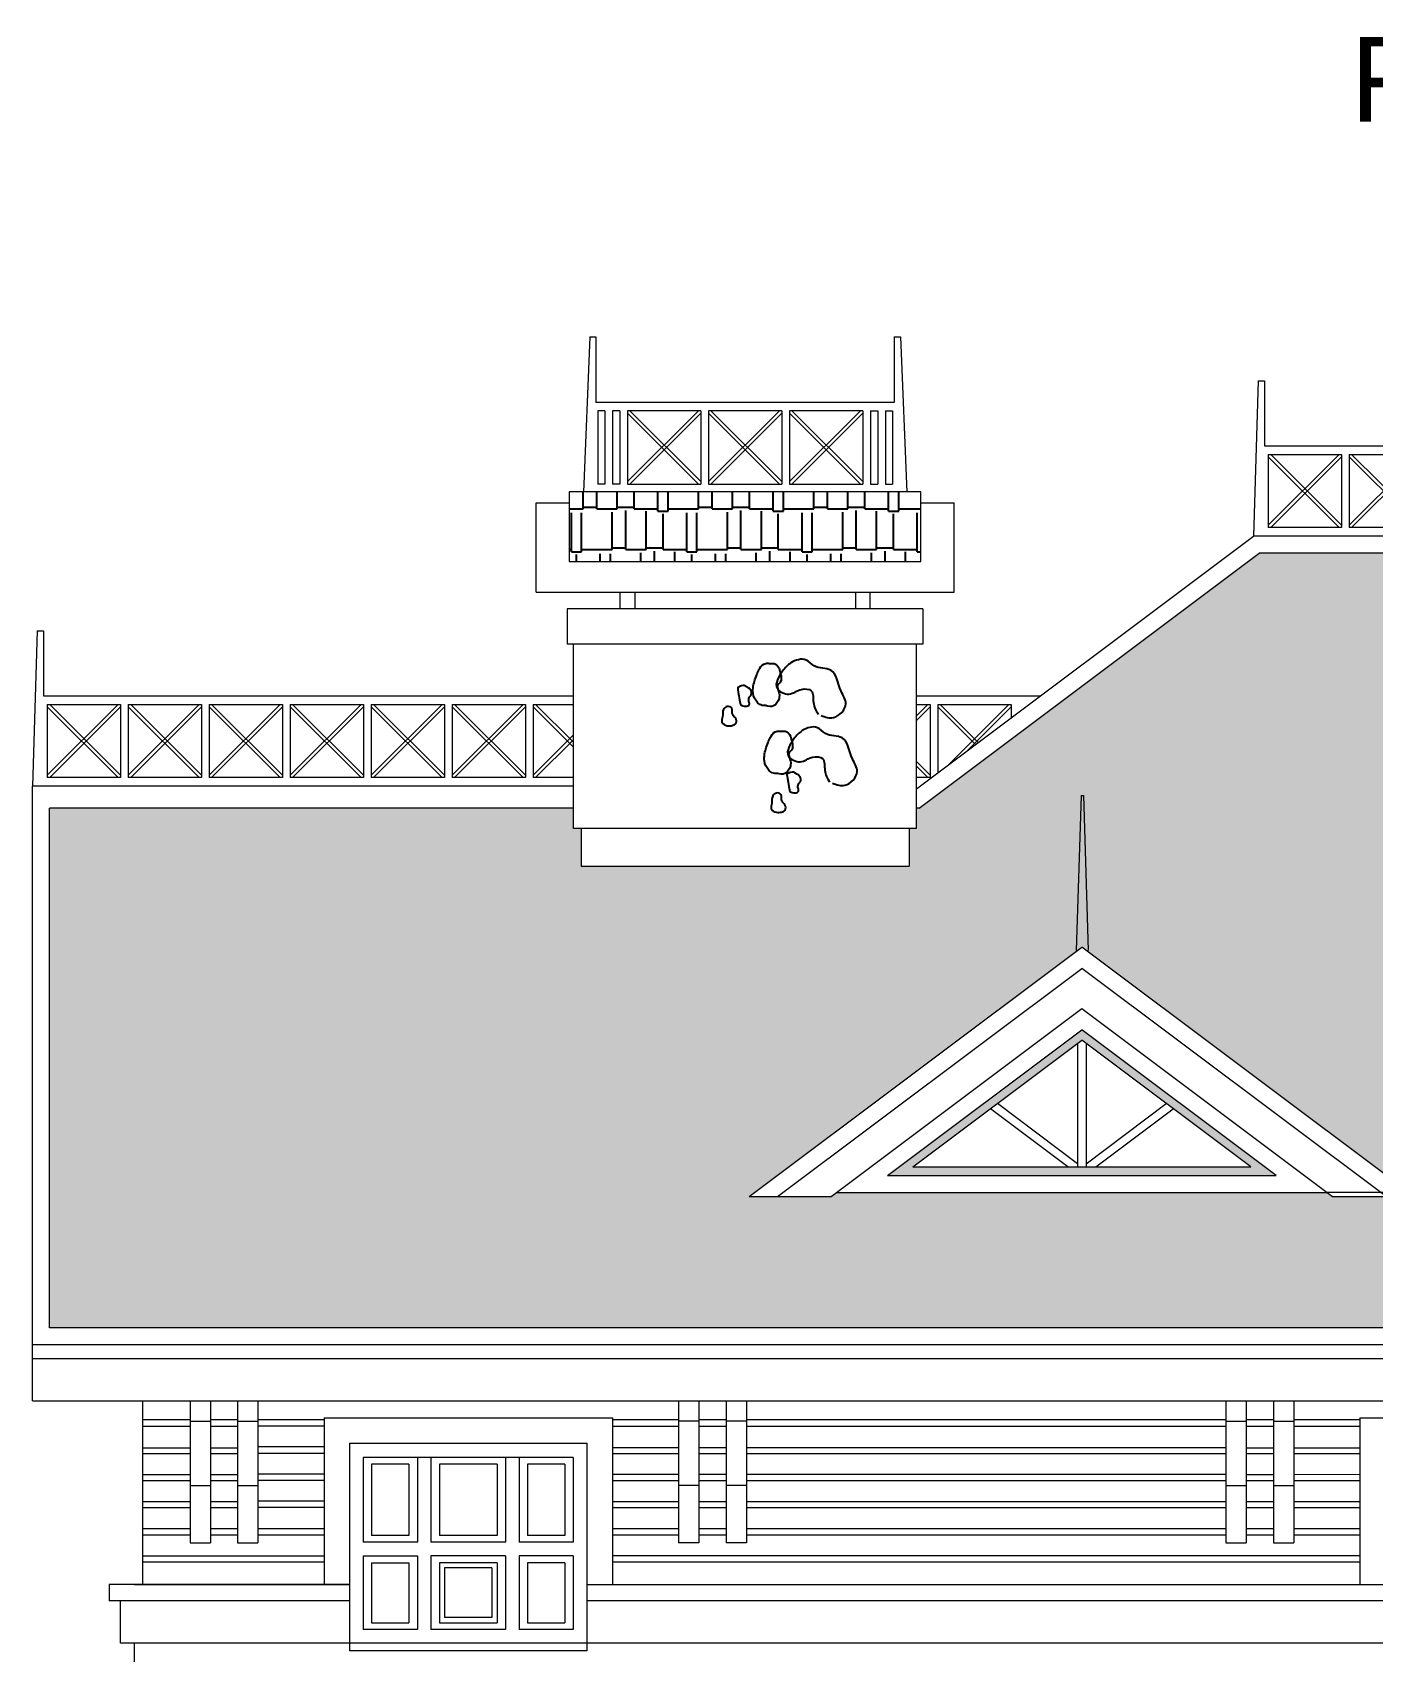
# Model space of a CAD drawing. Header units: millimetres. Extents: x 85048 to 158814, y 1395 to 38919.
# Drawn here: x 113046 to 120951, y 29365 to 38918 of the extents above; entities that cross this region are included whole.
import ezdxf

# ---------------------------------------------------------------- set-up
doc = ezdxf.new("R2010")
doc.units = ezdxf.units.MM
doc.layers.add('hatches', color=8, linetype='Continuous')
doc.layers.add('wall', color=5, linetype='Continuous')
doc.layers.add('txt', color=7, linetype='Continuous', lineweight=13)
doc.styles.get("Standard").update_dxf_attribs({"font": 'arial.ttf'})

msp = doc.modelspace()

# ---------------------------------------------------------------- hatches: boundary and pattern name
at = {"layer": 'hatches', "ltscale": 50, "true_color": 0x8f9991}
h = msp.add_hatch(dxfattribs=at)
h.set_pattern_fill('AR-RSHKE', color=252, scale=20, style=0)
h.set_pattern_definition([(0, (-4142124.62, 913066.94), (510, 240), [120, -100, 140, -60, 180, -80]), (0, (-4142004.62, 913076.94), (510, 240), [100, -380, 80, -120]), (0, (-4141764.62, 913051.94), (510, 240), [60, -620]), (90, (-4142124.62, 913066.94), (-170, 240), [230, -730]), (90, (-4142004.62, 913066.94), (-170, 240), [225, -735]), (90, (-4141904.62, 913066.94), (-170, 240), [210, -750]), (90, (-4141764.62, 913051.94), (-170, 240), [230, -730]), (90, (-4141704.62, 913051.94), (-170, 240), [230, -730]), (90, (-4141524.62, 913066.94), (-170, 240), [220, -740])])
h.paths.add_polyline_path([(116211.2, 35795.6), (118285.5, 35795.6), (118285.5, 36206.4), (116211.2, 36206.4)])
h = msp.add_hatch(dxfattribs=at)
h.set_pattern_fill('AR-RSHKE', color=252, scale=20, style=0)
h.set_pattern_definition([(0, (-4145438.44, 945132.9), (510, 240), [120, -100, 140, -60, 180, -80]), (0, (-4145318.44, 945142.9), (510, 240), [100, -380, 80, -120]), (0, (-4145078.44, 945117.9), (510, 240), [60, -620]), (90, (-4145438.44, 945132.9), (-170, 240), [230, -730]), (90, (-4145318.44, 945132.9), (-170, 240), [225, -735]), (90, (-4145218.44, 945132.9), (-170, 240), [210, -750]), (90, (-4145078.44, 945117.9), (-170, 240), [230, -730]), (90, (-4145018.44, 945117.9), (-170, 240), [230, -730]), (90, (-4144838.44, 945132.9), (-170, 240), [220, -740])])
h.paths.add_polyline_path([(123344, 35614.9), (122805.8, 35614.9), (122805.8, 35515.8), (123344, 35515.8)], flags=17)
h.paths.add_polyline_path([(119545, 33395.4), (119545, 33395.4), (119545, 33395.4), (119402.6, 33395.4), (121197.2, 32049.4), (120714.9, 32049.4), (120681.8, 32074.2), (117790, 32074.2), (117756.9, 32049.4), (117274.6, 32049.4), (119235.9, 33520.4), (119402.6, 33395.4)], flags=16)
h.paths.add_polyline_path([(120997.5, 32074.2), (120990.9, 32074.2), (120990.9, 32074.2), (120988.9, 32080.6)], flags=0)
h.paths.add_polyline_path([(119235.9, 33033.6), (120381.8, 32174.2), (118090, 32174.2)], flags=0)
h.paths.add_polyline_path([(119235.9, 32971.1), (120231.8, 32224.2), (118240, 32224.2)], flags=0)
h.paths.add_polyline_path([(119833.8, 33826.3), (120958.8, 33792.8)], flags=16)
h.paths.add_polyline_path([(121279.8, 32505.1), (122404.8, 32471.6), (122505.2, 32471.6), (121380.2, 32505.1)], flags=16)
h.paths.add_polyline_path([(122755.8, 35614.9), (122755.8, 35799.2), (122510, 35614.9)], flags=17)
h.paths.add_polyline_path([(123344, 35614.9), (123344, 35845.5), (122817.6, 35845.5), (122805.8, 35836.7), (122805.8, 35614.9)], flags=17)
h.paths.add_polyline_path([(123394, 35831), (123394, 35614.9), (123682.2, 35614.9)], flags=17)
h.paths.add_polyline_path([(118218, 34220.9), (118218, 33999.2), (116282.2, 33999.2), (116282.2, 34220.9), (116237.5, 34220.9), (116237.5, 34341.7), (113146.1, 34341.7), (113146.1, 31274.3), (129785.9, 31274.3), (123690.8, 35845.5), (123491.3, 35845.5), (123798.9, 35614.9), (123394, 35614.9), (123394, 35515.8), (123484.8, 35515.8), (123484.8, 35304.4), (123446.4, 35304.4), (123446.4, 33415.5), (123401.5, 33415.5), (123401.3, 32972), (122769.4, 32972), (122769.4, 33415.5), (122724.6, 33415.5), (122724.6, 35304.4), (122686.2, 35304.4), (122686.2, 35515.8), (122755.8, 35515.8), (122755.8, 35614.9), (122393.4, 35614.9), (122700.9, 35845.5), (120281, 35845.5), (118275.9, 34341.7), (118260.4, 34341.7), (118260.4, 34220.9)])
h.paths.add_polyline_path([(121953.2, 31848.2), (122608.1, 31848.2)], flags=16)

# ---------------------------------------------------------------- linework, layer by layer
at = {"layer": 'hatches', "color": 252, "ltscale": 50, "true_color": 0x8f9991}
for points in [[(117376, 34945.6), (117342.2, 34949.5), (117321, 34966), (117296.7, 35016.9), (117298.3, 35060.9), (117307.7, 35098.5), (117321.8, 35136.2), (117336, 35166), (117371.3, 35195), (117399.5, 35194.2), (117425.4, 35192.6), (117449.8, 35166), (117459.2, 35131.5), (117457.6, 35084.4), (117442.7, 35069.5), (117451.4, 35017.7), (117449.8, 34988.7), (117417.6, 34944), (117372.1, 34944.8)], [(117698.6, 34887.4), (117770.9, 34875.4), (117843.9, 34956.2), (117816.2, 35031.1), (117754.9, 35154.8), (117657.1, 35180.4), (117609.3, 35214.8), (117520.1, 35197.6), (117471.3, 35149.5), (117438.6, 35047.9), (117507.9, 35014.2), (117582.4, 35041.7), (117640.2, 35032.8), (117653.1, 34965), (117680.5, 34894)], [(117173.4, 34827.3), (117195.3, 34840.4), (117194.2, 34871), (117175.6, 34892.8), (117171.2, 34930.9), (117145, 34940.8), (117122.1, 34923.3), (117116.7, 34879.7), (117113.4, 34848.1), (117145, 34827.3), (117174.5, 34828.4)], [(117442.9, 34546), (117409.2, 34549.9), (117388, 34566.4), (117363.6, 34617.4), (117365.2, 34661.3), (117374.6, 34699), (117388.8, 34736.6), (117402.9, 34766.4), (117438.2, 34795.4), (117466.5, 34794.6), (117492.4, 34793.1), (117516.7, 34766.4), (117526.1, 34731.9), (117524.6, 34684.8), (117509.6, 34669.9), (117518.3, 34618.2), (117516.7, 34589.1), (117484.5, 34544.4), (117439, 34545.2)], [(117765.6, 34487.9), (117837.8, 34475.8), (117910.8, 34556.6), (117883.2, 34631.6), (117821.8, 34755.2), (117724, 34780.9), (117676.2, 34815.2), (117587, 34798.1), (117538.2, 34749.9), (117505.5, 34648.4), (117574.8, 34614.7), (117649.4, 34642.1), (117707.1, 34633.2), (117720, 34565.4), (117747.4, 34494.5)], [(117463.9, 34316.7), (117485.7, 34329.8), (117484.6, 34360.3), (117466, 34382.2), (117461.7, 34420.3), (117435.5, 34430.1), (117412.6, 34412.7), (117407.1, 34369.1), (117403.8, 34337.4), (117435.5, 34316.7), (117465, 34317.8)]]:
    msp.add_spline(points, degree=3, dxfattribs=at)
for points in [[(117221.9, 34952.2), (117221.9, 34952.2), (117204, 35050.2), (117212.6, 35055.5), (117225, 35063.4), (117245.2, 35066.4), (117257.6, 35055), (117273.4, 35050), (117286.4, 35034.5), (117290.4, 35009.6), (117269.7, 34993.4), (117270.7, 34971.5), (117280, 34947.3), (117249, 34938.5), (117231.4, 34944.9), (117222.6, 34951.6), (117221.9, 34952.2)], [(117512.3, 34441.5), (117512.3, 34441.5), (117494.4, 34539.6), (117503, 34544.9), (117515.5, 34552.7), (117535.6, 34555.8), (117548.1, 34544.4), (117563.8, 34539.4), (117576.9, 34523.9), (117580.9, 34498.9), (117560.2, 34482.8), (117561.1, 34460.9), (117570.4, 34436.7), (117539.4, 34427.9), (117521.8, 34434.3), (117513, 34441), (117512.3, 34441.5)]]:
    msp.add_open_spline(points, degree=3, knots=[124.845666, 124.845666, 124.845666, 124.845666, 127.93742, 131.029173, 153.842308, 170.334498, 186.795964, 201.512455, 218.997738, 245.397607, 266.238724, 289.285258, 308.048715, 331.383778, 361.749297, 364.491593, 364.491593, 364.491593, 364.491593], dxfattribs=at)
at = {"layer": 'wall', "color": 250, "linetype": 'Continuous', "lineweight": 15, "ltscale": 0.13}
for p, q in [((116333.6, 37120.9, 0.5), (116296.4, 36204.9, 0.5)), ((116333.6, 37120.9, 0.5), (116370.2, 37120.9, 0.5)), ((116370.2, 37120.9, 0.5), (116370.2, 36734.8, 0.5)), ((118130, 37120.9, 0.5), (118130, 36734.8, 0.5)), ((118130, 37120.9, 0.5), (118166.6, 37120.9, 0.5)), ((118166.6, 37120.9, 0.5), (118203.7, 36204.9, 0.5)), ((120276.2, 36861.2, 0.5), (120247.6, 35945.5, 0.5)), ((120276.2, 36861.2, 0.5), (120312.8, 36861.2, 0.5)), ((120312.8, 36861.2, 0.5), (120312.8, 36478, 0.5)), ((118130, 36734.8, 0.5), (116370.2, 36734.8, 0.5)), ((116423.1, 36684.8, 0.5), (116381.7, 36684.8, 0.5)), ((116381.7, 36684.8, 0.5), (116381.7, 36252.8, 0.5)), ((116423.1, 36684.8, 0.5), (116423.1, 36252.8, 0.5)), ((116468.1, 36684.8, 0.5), (116468.1, 36252.8, 0.5)), ((116511.3, 36684.8, 0.5), (116468.1, 36684.8, 0.5)), ((116511.3, 36684.8, 0.5), (116511.3, 36252.8, 0.5)), ((116511.3, 36684.8, 0.5), (116511.3, 36252.8, 0.5)), ((116511.3, 36684.8, 0.5), (116511.3, 36252.8, 0.5)), ((116556.3, 36267, 0.5), (116974.7, 36684.8, 0.5)), ((116988.8, 36684.8, 0.5), (116556.3, 36684.8, 0.5)), ((116556.3, 36684.8, 0.5), (116556.3, 36252.8, 0.5)), ((116570.4, 36684.8, 0.5), (116988.8, 36267, 0.5)), ((116988.8, 36684.8, 0.5), (116988.8, 36252.8, 0.5)), ((116988.8, 36684.8, 0.5), (116988.8, 36252.8, 0.5)), ((117033.8, 36267, 0.5), (117452.2, 36684.8, 0.5)), ((117466.4, 36684.8, 0.5), (117033.8, 36684.8, 0.5)), ((117033.8, 36684.8, 0.5), (117033.8, 36252.8, 0.5)), ((117048, 36684.8, 0.5), (117466.4, 36267, 0.5)), ((117466.4, 36684.8, 0.5), (117466.4, 36252.8, 0.5)), ((117466.4, 36684.8, 0.5), (117466.4, 36252.8, 0.5)), ((117511.4, 36267, 0.5), (117929.7, 36684.8, 0.5)), ((117943.9, 36684.8, 0.5), (117511.4, 36684.8, 0.5)), ((117511.4, 36684.8, 0.5), (117511.4, 36252.8, 0.5)), ((117525.5, 36684.8, 0.5), (117943.9, 36267, 0.5)), ((117943.9, 36684.8, 0.5), (117943.9, 36252.8, 0.5)), ((117943.9, 36684.8, 0.5), (117943.9, 36252.8, 0.5)), ((117988.9, 36684.8, 0.5), (117988.9, 36252.8, 0.5)), ((117988.9, 36684.8, 0.5), (118032, 36684.8, 0.5)), ((117988.9, 36684.8, 0.5), (117988.9, 36252.8, 0.5)), ((118032, 36684.8, 0.5), (118032, 36252.8, 0.5)), ((118077, 36684.8, 0.5), (118118.5, 36684.8, 0.5)), ((118077, 36684.8, 0.5), (118077, 36252.8, 0.5)), ((118118.5, 36684.8, 0.5), (118118.5, 36252.8, 0.5)), ((116556.3, 36670.7, 0.5), (116974.7, 36252.8, 0.5)), ((116570.4, 36252.8, 0.5), (116988.8, 36670.7, 0.5)), ((117033.8, 36670.7, 0.5), (117452.2, 36252.8, 0.5)), ((117048, 36252.8, 0.5), (117466.4, 36670.7, 0.5)), ((117511.4, 36670.7, 0.5), (117929.7, 36252.8, 0.5)), ((117525.5, 36252.8, 0.5), (117943.9, 36670.7, 0.5)), ((120312.8, 36478, 0.5), (123071.1, 36478, 0.5)), ((120754, 36428, 0.5), (120335.6, 36010.1, 0.5)), ((120335.6, 36428, 0.5), (120335.6, 35996, 0.5)), ((120335.6, 36428, 0.5), (120768.2, 36428, 0.5)), ((120754, 35996, 0.5), (120335.6, 36413.9, 0.5)), ((120768.2, 36010.1, 0.5), (120349.8, 36428, 0.5)), ((120768.2, 36413.9, 0.5), (120349.8, 35996, 0.5)), ((120482.8, 36428, 0.5), (120768.2, 36428, 0.5)), ((120768.2, 36428, 0.5), (120768.2, 35996, 0.5)), ((120813.2, 36428, 0.5), (120813.2, 35996, 0.5)), ((120813.2, 36428, 0.5), (120813.2, 35996, 0.5)), ((121231.5, 36428, 0.5), (120813.2, 36010.1, 0.5)), ((120813.2, 36428, 0.5), (121245.7, 36428, 0.5)), ((121231.5, 35996, 0.5), (120813.2, 36413.9, 0.5)), ((121245.7, 36010.1, 0.5), (120827.3, 36428, 0.5)), ((121245.7, 36413.9, 0.5), (120827.3, 35996, 0.5)), ((118285.5, 36206.4, 0.5), (116211.2, 36206.4, 0.5)), ((116423.1, 36252.8, 0.5), (116381.7, 36252.8, 0.5)), ((116511.3, 36252.8, 0.5), (116468.1, 36252.8, 0.5)), ((116556.3, 36252.8, 0.5), (116988.8, 36252.8, 0.5)), ((117033.8, 36252.8, 0.5), (117466.4, 36252.8, 0.5)), ((117511.4, 36252.8, 0.5), (117943.9, 36252.8, 0.5)), ((117988.9, 36252.8, 0.5), (118032, 36252.8, 0.5)), ((118077, 36252.8, 0.5), (118118.5, 36252.8, 0.5)), ((116017.4, 35614.9, 0.5), (116017.4, 36142, 0.5)), ((116017.4, 36142, 0.5), (116212.7, 36142, 0.5)), ((118287, 36142, 0.5), (118482.8, 36142, 0.5)), ((118482.8, 35614.9, 0.5), (118482.8, 36142, 0.5)), ((118260.4, 34455.1, 2.3), (120247.6, 35945.5, 2.3)), ((122834.2, 35945.5, 0.5), (120247.6, 35945.5, 0.5)), ((120768.2, 35996, 0.5), (120335.6, 35996, 0.5)), ((121245.7, 35996, 0.5), (120813.2, 35996, 0.5)), ((118275.9, 34341.7, 2.3), (120281, 35845.5, 2.3)), ((122700.9, 35845.5, 0.5), (120281, 35845.5, 0.5)), ((116017.4, 35614.9, 0.5), (118482.8, 35614.9, 0.5)), ((116513, 35516.3, 0.5), (116513, 35614.9, 0.5)), ((116599.9, 35614.9, 0.5), (116599.9, 35516.3, 0.5)), ((117900.2, 35614.9, 0.5), (117900.2, 35516.3, 0.5)), ((117987.1, 35516.3, 0.5), (117987.1, 35614.9, 0.5)), ((118298.9, 35516.3, 0.5), (116201.3, 35516.3, 0.5)), ((116201.3, 35516.3, 0.5), (116201.3, 35307.7, 0.5)), ((118298.9, 35516.3, 0.5), (118298.9, 35307.7, 0.5)), ((113074.7, 35386.2, 3.6), (113046.1, 34470.5, 3.6)), ((113074.7, 35386.2, 3.6), (113111.2, 35386.2, 3.6)), ((113111.2, 35386.2, 3.6), (113111.2, 35002.9, 3.6)), ((118298.9, 35307.7, 0.5), (116201.3, 35307.7, 0.5)), ((116237.5, 34220.9, 0.5), (116237.5, 35307.7, 0.5)), ((118260.4, 34220.9, 0.5), (118260.4, 35307.7, 0.5)), ((113111.2, 35002.9, 3.6), (116237.5, 35002.9, 3.6)), ((118260.4, 35002.9, -0.9), (118990.8, 35002.9, -0.9)), ((113552.5, 34952.9, 3.6), (113134.1, 34535.1, 3.6)), ((113134.1, 34952.9, 3.6), (113134.1, 34520.9, 3.6)), ((113134.1, 34952.9, 3.6), (113566.6, 34952.9, 3.6)), ((113552.5, 34520.9, 3.6), (113134.1, 34938.8, 3.6)), ((113566.6, 34535.1, 3.6), (113148.3, 34952.9, 3.6)), ((113566.6, 34938.8, 3.6), (113148.3, 34520.9, 3.6)), ((113281.3, 34952.9, 3.6), (113566.6, 34952.9, 3.6)), ((113566.6, 34952.9, 3.6), (113566.6, 34520.9, 3.6)), ((113611.6, 34952.9, 3.6), (113611.6, 34520.9, 3.6)), ((113611.6, 34952.9, 3.6), (113611.6, 34520.9, 3.6)), ((114030, 34952.9, 3.6), (113611.6, 34535.1, 3.6)), ((113611.6, 34952.9, 3.6), (114044.2, 34952.9, 3.6)), ((114030, 34520.9, 3.6), (113611.6, 34938.8, 3.6)), ((114044.2, 34535.1, 3.6), (113625.8, 34952.9, 3.6)), ((114044.2, 34938.8, 3.6), (113625.8, 34520.9, 3.6)), ((113758.8, 34952.9, 3.6), (114044.2, 34952.9, 3.6)), ((114044.2, 34952.9, 3.6), (114044.2, 34520.9, 3.6)), ((114089.2, 34952.9, 3.6), (114089.2, 34520.9, 3.6)), ((114089.2, 34952.9, 3.6), (114089.2, 34520.9, 3.6)), ((114507.6, 34952.9, 3.6), (114089.2, 34535.1, 3.6)), ((114089.2, 34952.9, 3.6), (114521.7, 34952.9, 3.6)), ((114507.6, 34520.9, 3.6), (114089.2, 34938.8, 3.6)), ((114521.7, 34535.1, 3.6), (114103.3, 34952.9, 3.6)), ((114521.7, 34938.8, 3.6), (114103.3, 34520.9, 3.6)), ((114236.4, 34952.9, 3.6), (114521.7, 34952.9, 3.6)), ((114521.7, 34952.9, 3.6), (114521.7, 34520.9, 3.6)), ((114566.7, 34952.9, 3.6), (114566.7, 34520.9, 3.6)), ((114566.7, 34952.9, 3.6), (114566.7, 34520.9, 3.6)), ((114985.1, 34952.9, 3.6), (114566.7, 34535.1, 3.6)), ((114566.7, 34952.9, 3.6), (114999.2, 34952.9, 3.6)), ((114985.1, 34520.9, 3.6), (114566.7, 34938.8, 3.6)), ((114999.2, 34535.1, 3.6), (114580.9, 34952.9, 3.6)), ((114999.2, 34938.8, 3.6), (114580.9, 34520.9, 3.6)), ((114999.2, 34952.9, 3.6), (114999.2, 34520.9, 3.6)), ((115044.2, 34952.9, 3.6), (115044.2, 34520.9, 3.6)), ((115044.2, 34952.9, 3.6), (115044.2, 34520.9, 3.6)), ((115044.2, 34952.9, 3.6), (115476.8, 34952.9, 3.6)), ((115462.6, 34952.9, 3.6), (115044.2, 34535.1, 3.6)), ((115462.6, 34520.9, 3.6), (115044.2, 34938.8, 3.6)), ((115476.8, 34535.1, 3.6), (115058.4, 34952.9, 3.6)), ((115476.8, 34938.8, 3.6), (115058.4, 34520.9, 3.6)), ((115476.8, 34952.9, 3.6), (115476.8, 34520.9, 3.6)), ((115521.8, 34952.9, 3.6), (115521.8, 34520.9, 3.6)), ((115940.2, 34952.9, 3.6), (115521.8, 34535.1, 3.6)), ((115521.8, 34952.9, 3.6), (115521.8, 34520.9, 3.6)), ((115521.8, 34952.9, 3.6), (115954.3, 34952.9, 3.6)), ((115940.2, 34520.9, 3.6), (115521.8, 34938.8, 3.6)), ((115954.3, 34535.1, 3.6), (115535.9, 34952.9, 3.6)), ((115954.3, 34938.8, 3.6), (115535.9, 34520.9, 3.6)), ((115954.3, 34952.9, 3.6), (115954.3, 34520.9, 3.6)), ((115999.3, 34952.9, 3.6), (115999.3, 34520.9, 3.6)), ((115999.3, 34952.9, 3.6), (115999.3, 34520.9, 3.6)), ((115999.3, 34952.9, 3.6), (116237.5, 34952.9, 3.6)), ((116237.5, 34700.9, 3.6), (115999.3, 34938.8, 3.6)), ((116237.5, 34729.2, 3.6), (116013.5, 34952.9, 3.6)), ((118327.8, 34952.9, -0.9), (118260.4, 34885.6, -0.9)), ((118260.4, 34952.9, -0.9), (118342, 34952.9, -0.9)), ((118342, 34938.8, -0.9), (118260.4, 34857.4, -0.9)), ((118342, 34952.9, -0.9), (118342, 34520.9, -0.9)), ((118387, 34952.9, -0.9), (118387, 34598.8, -0.9)), ((118387, 34952.9, -0.9), (118387, 34550.1, -0.9)), ((118387, 34952.9, -0.9), (118819.5, 34952.9, -0.9)), ((118609.3, 34716.8, -0.9), (118387, 34938.8, -0.9)), ((118625.4, 34728.9, -0.9), (118401.1, 34952.9, -0.9)), ((118805.4, 34952.9, -0.9), (118447.2, 34595.2, -0.9)), ((118819.5, 34938.8, -0.9), (118560.8, 34680.4, -0.9)), ((118819.5, 34952.9, -0.9), (118819.5, 34874.5, -0.9)), ((116237.5, 34773, 3.6), (115999.3, 34535.1, 3.6)), ((116237.5, 34744.7, 3.6), (116013.5, 34520.9, 3.6)), ((118342, 34535.1, -0.9), (118260.4, 34616.5, -0.9)), ((118327.8, 34520.9, -0.9), (118260.4, 34588.3, -0.9)), ((113566.6, 34520.9, 3.6), (113134.1, 34520.9, 3.6)), ((114044.2, 34520.9, 3.6), (113611.6, 34520.9, 3.6)), ((114521.7, 34520.9, 3.6), (114089.2, 34520.9, 3.6)), ((114999.2, 34520.9, 3.6), (114566.7, 34520.9, 3.6)), ((115476.8, 34520.9, 3.6), (115044.2, 34520.9, 3.6)), ((115954.3, 34520.9, 3.6), (115521.8, 34520.9, 3.6)), ((116237.5, 34520.9, 3.6), (115999.3, 34520.9, 3.6)), ((118342, 34520.9, -0.9), (118260.4, 34520.9, -0.9)), ((116237.5, 34470.5, -0.3), (113046.1, 34470.5, -0.3)), ((113046.1, 30844.3, -0.4), (113046.1, 34470.5, 3.6)), ((116237.5, 34470.5, 3.6), (113046.1, 34470.5, 3.6)), ((119231.8, 34415, 7), (119203.3, 33501.3, 7)), ((119231.8, 34415, 7), (119245.5, 34415.4, 7)), ((119245.6, 34415, 7), (119274, 33501.3, 7)), ((113146.1, 31274.3, 0.5), (113146.1, 34341.7, 4.4)), ((116237.5, 34341.7, 4.4), (113146.1, 34341.7, 4.4)), ((118275.9, 34341.7, 4.4), (118260.4, 34341.7, 4.4)), ((118260.4, 34220.9, 0.5), (116237.5, 34220.9, 0.5)), ((116282.2, 34220.9, 0.5), (116282.2, 33999.2, 0.5)), ((118218, 34220.9, 0.5), (118218, 33999.2, 0.5)), ((116282.2, 33999.2, 0.5), (118218, 33999.2, 0.5)), ((117274.6, 32049.4, 3.4), (119235.9, 33520.4, 3.4)), ((121197.2, 32049.4, 3.4), (119235.9, 33520.4, 3.4)), ((117441.3, 32049.4, 3.4), (119235.9, 33395.4, 3.4)), ((121030.6, 32049.4, 3.4), (119235.9, 33395.4, 3.4)), ((117756.9, 32049.4, 3.4), (119235.9, 33158.6, 3.4)), ((119235.9, 33158.6, 3.4), (120714.9, 32049.4, 3.4)), ((118090, 32174.2, 3.4), (119235.9, 33033.6, 3.4)), ((118240, 32224.2, 3.4), (119235.9, 32971.1, 3.4)), ((120381.8, 32174.2, 3.4), (119235.9, 33033.6, 3.4)), ((120231.8, 32224.2, 3.4), (119235.9, 32971.1, 3.4)), ((119210.9, 32952.4, 3.4), (119210.9, 32224.2, 3.4)), ((119260.9, 32952.4, 3.4), (119260.9, 32224.2, 3.4)), ((119210.9, 32242.9, 3.4), (118737.9, 32597.6, 3.4)), ((119260.9, 32242.9, 3.4), (119733.9, 32597.6, 3.4)), ((119152.6, 32224.2, 3.4), (118696.3, 32566.4, 3.4)), ((119319.2, 32224.2, 3.4), (119775.5, 32566.4, 3.4)), ((118240, 32224.2, 3.4), (120231.8, 32224.2, 3.4)), ((118090, 32174.2, 3.4), (120381.8, 32174.2, 3.4)), ((117274.6, 32049.4, 3.4), (117756.9, 32049.4, 3.4)), ((117790, 32074.2, 3.4), (120681.8, 32074.2, 3.4)), ((121212.4, 32074.2, 3.4), (120681.8, 32074.2, 3.4)), ((120714.9, 32049.4, 3.4), (121197.2, 32049.4, 3.4)), ((129785.9, 31274.3, 6.2), (113146.1, 31274.3, 6.2)), ((130085.9, 31174.3, 6.2), (113046.1, 31174.3, 6.2)), ((113046.1, 31094.3, 6.2), (130025.9, 31094.3, 6.2)), ((113046.1, 30844.3, 0.5), (130025.9, 30844.3, 0.5)), ((113694.9, 30844.3, 2.3), (113694.9, 29760.2, 2.3)), ((113976.1, 30844.3, 7.7), (113976.1, 30007.2, 7.7)), ((114096.1, 30844.3, 7.7), (114096.1, 30007.2, 7.7)), ((114256.4, 30844.3, 5.9), (114256.4, 30007.2, 5.9)), ((114376.4, 30844.3, 5.9), (114376.4, 30007.2, 5.9)), ((116857.4, 30844.3, 4.1), (116857.4, 30007.2, 4.1)), ((116977.4, 30844.3, 4.1), (116977.4, 30007.2, 4.1)), ((117137.7, 30844.3, 5.9), (117137.7, 30007.2, 5.9)), ((117257.7, 30844.3, 5.9), (117257.7, 30007.2, 5.9)), ((120085.9, 30844.3, 0.5), (120085.9, 30007.2, 0.5)), ((120205.9, 30844.3, 0.5), (120205.9, 30007.2, 0.5)), ((120366.2, 30844.3, -1.3), (120366.2, 30007.2, -1.3)), ((120486.2, 30844.3, -1.3), (120486.2, 30007.2, -1.3)), ((113976.1, 30732.8, 0.5), (113694.9, 30732.8, 0.5)), ((113694.9, 30694.3, 2.3), (113976.1, 30694.3, 2.3)), ((113976.1, 30724.3, 7.7), (114096.1, 30724.3, 7.7)), ((114256.4, 30732.8, 0.5), (114096.1, 30732.8, 0.5)), ((114096.1, 30694.3, 2.3), (114256.4, 30694.3, 2.3)), ((114256.4, 30724.3, 5.9), (114376.4, 30724.3, 5.9)), ((114766.7, 30732.8, 5.9), (114376.4, 30733, 7.8)), ((114766.7, 30694.3, 5.9), (114376.4, 30694.3, 7.8)), ((114766.9, 30744.2, 4.1), (116466.9, 30744.3, 4.1)), ((114766.9, 30744.2, 4.1), (114766.9, 29760.2, 4.1)), ((116466.9, 30744.3, 4.1), (116466.9, 29760.2, 4.1)), ((116857.4, 30732.8, 4.1), (116466.9, 30732.8, 4.1)), ((116466.9, 30694.3, 5.9), (116857.4, 30694.3, 5.9)), ((116977.4, 30724.3, 4.1), (116857.4, 30724.3, 4.1)), ((117137.7, 30732.8, 4.1), (116977.4, 30732.8, 4.1)), ((116977.4, 30694.3, 5.9), (117137.7, 30694.3, 5.9)), ((117257.7, 30724.5, 5.9), (117137.7, 30724.5, 5.9)), ((120085.9, 30732.8, -3.3), (117257.7, 30732.8, 4.1)), ((117257.7, 30694.3, 5.9), (120085.9, 30694.3, -1.5)), ((120085.9, 30724.5, 0.5), (120205.9, 30724.5, 0.5)), ((120366.2, 30732.8, -1.3), (120205.9, 30732.8, -1.3)), ((120205.9, 30694.3, 0.5), (120366.2, 30694.3, 0.5)), ((120366.2, 30724.3, -1.3), (120486.2, 30724.3, -1.3)), ((120876.4, 30732.8, 4.7), (120486.2, 30732.8, -1.3)), ((120486.2, 30694.3, 0.5), (120876.4, 30694.3, 6.5)), ((120876.4, 30744.2, -1.3), (122176.4, 30744.3, -1.3)), ((120876.4, 30744.2, -1.3), (120876.4, 29760.2, -1.3)), ((114766.7, 30572.4, 5.9), (114376.4, 30572.5, 7.8)), ((114916.9, 30594.2, 4.1), (114916.8, 29369.3, 9.8)), ((114916.9, 30594.2, 4.1), (116316.9, 30594.3, 4.1)), ((116316.9, 30594.2, 4.1), (116316.9, 29369.3, 9.8)), ((113694.9, 30567.1, 2.3), (113976.1, 30567.2, 2.3)), ((113694.9, 30534.2, 2.3), (113976.1, 30534.2, 2.3)), ((114096.1, 30567.2, 2.3), (114256.4, 30567.2, 2.3)), ((114096.1, 30534.2, 2.3), (114256.4, 30534.2, 2.3)), ((114766.7, 30534.2, 5.9), (114376.4, 30534.2, 7.8)), ((116236.7, 30509.7, 4.1), (114996.6, 30509.7, 4.1)), ((114996.6, 30509.7, 4.1), (114996.6, 30009.7, 4.1)), ((115316.8, 30509.7, 4.1), (115316.8, 30009.7, 4.1)), ((115316.8, 30509.7, 4.1), (115316.8, 30009.7, 4.1)), ((115396.8, 30509.7, 4.1), (115396.8, 30009.7, 4.1)), ((115836.5, 30509.7, 4.1), (115836.5, 30009.7, 4.1)), ((115916.5, 30509.7, 4.1), (115916.5, 30049.8, 4.1)), ((115916.5, 30509.7, 4.1), (115916.5, 30009.7, 4.1)), ((116236.7, 30509.7, 4.1), (116236.7, 30009.7, 4.1)), ((116466.9, 30568.3, 5.9), (116857.4, 30568.6, 5.9)), ((116466.9, 30534.2, 5.9), (116857.4, 30534.2, 5.9)), ((116977.4, 30568.7, 5.9), (117137.7, 30568.8, 5.9)), ((116977.4, 30534.2, 5.9), (117137.7, 30534.2, 5.9)), ((117257.7, 30568.9, 5.9), (120085.9, 30569, -1.5)), ((117257.7, 30534.2, 5.9), (120085.9, 30534.2, -1.5)), ((120205.9, 30567.3, 0.5), (120366.2, 30567.4, 0.5)), ((120205.9, 30534.2, 0.5), (120366.2, 30534.2, 0.5)), ((120486.2, 30567.4, 0.5), (120876.4, 30567.6, 6.5)), ((120486.2, 30534.2, 0.5), (120876.4, 30534.2, 6.5)), ((113694.9, 30410.5, 2.3), (113976.1, 30410.5, 2.3)), ((114096.1, 30410.5, 2.3), (114256.4, 30410.5, 2.3)), ((114766.7, 30412.6, 5.9), (114376.4, 30412.6, 7.8)), ((115046.6, 30469.7, 4.1), (115046.6, 30049.8, 4.1)), ((115266.8, 30469.7, 4.1), (115046.6, 30469.7, 4.1)), ((115266.8, 30469.7, 4.1), (115266.8, 30049.8, 4.1)), ((115786.5, 30469.7, 4.1), (115446.8, 30469.7, 4.1)), ((115446.8, 30469.7, 4.1), (115446.8, 30049.8, 4.1)), ((115786.5, 30469.7, 4.1), (115786.5, 30049.8, 4.1)), ((116186.7, 30469.7, 4.1), (115966.5, 30469.7, 4.1)), ((115966.5, 30469.7, 4.1), (115966.5, 30049.8, 4.1)), ((116186.7, 30469.7, 4.1), (116186.7, 30049.8, 4.1)), ((116466.9, 30411, 5.9), (116857.4, 30411.1, 5.9)), ((116977.4, 30411.1, 5.9), (117137.7, 30411.2, 5.9)), ((117257.7, 30411.2, 5.9), (120085.9, 30411.2, -1.5)), ((120205.9, 30410.6, 0.5), (120366.2, 30410.6, 0.5)), ((120486.2, 30410.6, 0.5), (120876.4, 30410.7, 6.5)), ((113694.9, 30374.2, 2.3), (113976.1, 30374.2, 2.3)), ((113976.1, 30344.4, 7.7), (114096.1, 30344.4, 7.7)), ((114096.1, 30374.2, 2.3), (114256.4, 30374.2, 2.3)), ((114256.4, 30344.4, 5.9), (114376.4, 30344.4, 5.9)), ((114766.7, 30374.2, 5.9), (114376.4, 30374.2, 7.8)), ((116466.9, 30374.2, 5.9), (116857.4, 30374.2, 5.9)), ((116977.4, 30344.4, 4.1), (116857.4, 30344.4, 4.1)), ((116977.4, 30374.2, 5.9), (117137.7, 30374.2, 5.9)), ((117257.7, 30344.4, 5.9), (117137.7, 30344.4, 5.9)), ((117257.7, 30374.2, 5.9), (120085.9, 30374.2, -1.5)), ((120085.9, 30344.4, 0.5), (120205.9, 30344.4, 0.5)), ((120205.9, 30374.2, 0.5), (120366.2, 30374.2, 0.5)), ((120366.2, 30344.4, -1.3), (120486.2, 30344.4, -1.3)), ((120486.2, 30374.2, 0.5), (120876.4, 30374.2, 6.5)), ((113694.9, 30250.4, 2.3), (113976.1, 30250.5, 2.3)), ((113694.9, 30214.1, 2.3), (113976.1, 30214.1, 2.3)), ((114096.1, 30250.5, 2.3), (114256.4, 30250.5, 2.3)), ((114096.1, 30214.1, 2.3), (114256.4, 30214.1, 2.3)), ((114766.7, 30252.5, 5.9), (114376.4, 30252.6, 7.8)), ((114766.7, 30214.1, 5.9), (114376.4, 30214.1, 7.8)), ((116466.9, 30250.9, 5.9), (116857.4, 30251, 5.9)), ((116466.9, 30214.1, 5.9), (116857.4, 30214.1, 5.9)), ((116977.4, 30251, 5.9), (117137.7, 30251.1, 5.9)), ((116977.4, 30214.1, 5.9), (117137.7, 30214.1, 5.9)), ((117257.7, 30251.1, 5.9), (120085.9, 30251.2, -1.5)), ((117257.7, 30214.1, 5.9), (120085.9, 30214.1, -1.5)), ((120205.9, 30250.5, 0.5), (120366.2, 30250.5, 0.5)), ((120205.9, 30214.1, 0.5), (120366.2, 30214.1, 0.5)), ((120486.2, 30250.5, 0.5), (120876.4, 30250.6, 6.5)), ((120486.2, 30214.1, 0.5), (120876.4, 30214.1, 6.5)), ((117257.7, 30091.1, 3.2), (120085.9, 30091.4, 1.1)), ((120205.9, 30091.4, 1), (120366.2, 30091.4, 0.9)), ((120486.2, 30091.4, 0.8), (120876.4, 30091.5, 0.5)), ((113694.9, 30090.4, 2.3), (113976.1, 30090.4, 4.8)), ((113694.9, 30054, 2.3), (113976.1, 30054, 4.8)), ((113976.1, 30007.2, 7.7), (114096.1, 30007.2, 7.7)), ((114096.1, 30090.5, 5.8), (114256.4, 30090.5, 7.2)), ((114096.1, 30054, 5.8), (114256.4, 30054, 7.2)), ((114256.4, 30007.2, 5.9), (114376.4, 30007.2, 5.9)), ((114376.4, 30090.5, 8.2), (114766.9, 30090.6, 11.6)), ((114376.4, 30054, 8.2), (114766.9, 30054, 11.6)), ((115316.8, 30009.7, 4.1), (114996.6, 30009.7, 4.1)), ((115266.8, 30049.8, 4.1), (115046.6, 30049.8, 4.1)), ((115836.5, 30009.7, 4.1), (115396.8, 30009.7, 4.1)), ((115786.5, 30049.8, 4.1), (115446.8, 30049.8, 4.1)), ((115836.5, 30049.8, 4.1), (115836.5, 30009.7, 4.1)), ((116236.7, 30009.7, 4.1), (115916.5, 30009.7, 4.1)), ((116236.7, 30009.7, 4.1), (115916.5, 30009.7, 4.1)), ((116186.7, 30049.8, 4.1), (115966.5, 30049.8, 4.1)), ((116466.9, 30091, 3.8), (116857.4, 30091, 3.5)), ((116466.9, 30054, 3.8), (116857.4, 30054, 3.5)), ((116977.4, 30007.2, 4.1), (116857.4, 30007.2, 4.1)), ((116977.4, 30091, 3.4), (117137.7, 30091.1, 3.3)), ((116977.4, 30054, 3.4), (117137.7, 30054, 3.3)), ((117257.7, 30007.2, 5.9), (117137.7, 30007.2, 5.9)), ((117257.7, 30054, 3.2), (120085.9, 30054, 1.1)), ((120085.9, 30007.2, 0.5), (120205.9, 30007.2, 0.5)), ((120205.9, 30054, 1), (120366.2, 30054, 0.9)), ((120366.2, 30007.2, -1.3), (120486.2, 30007.2, -1.3)), ((120486.2, 30054, 0.8), (120876.4, 30054, 0.5)), ((113694.9, 29930.3, 2.3), (114766.9, 29930.5, 11.6)), ((114996.6, 29929.7, 4.1), (115316.8, 29929.7, 4.1)), ((114996.6, 29929.7, 4.1), (115316.8, 29929.7, 4.1)), ((114996.6, 29929.7, 4.1), (114996.6, 29495.2, 9.8)), ((115316.8, 29929.7, 4.1), (115316.8, 29495.2, 9.8)), ((115836.5, 29929.7, 4.1), (115396.8, 29929.7, 4.1)), ((115836.5, 29929.7, 4.1), (115396.8, 29929.7, 4.1)), ((115396.8, 29929.7, 4.1), (115396.8, 29495.2, 9.8)), ((115836.5, 29929.7, 4.1), (115836.5, 29495.2, 9.8)), ((115916.5, 29929.7, 4.1), (115916.5, 29495.2, 9.8)), ((116236.7, 29929.7, 4.1), (115916.5, 29929.7, 4.1)), ((116236.7, 29929.7, 4.1), (115916.5, 29929.7, 4.1)), ((116236.7, 29929.7, 4.1), (116236.6, 29495.2, 9.8)), ((116466.9, 29930.9, 3.8), (120876.4, 29931.4, 0.5)), ((113694.9, 29894, 2.3), (114766.9, 29894, 11.6)), ((115046.6, 29889.5, 4.1), (115046.6, 29535.3, 9.8)), ((115046.6, 29889.5, 4.1), (115266.8, 29889.5, 4.1)), ((115266.8, 29889.5, 4.1), (115266.8, 29535.3, 9.8)), ((115786.5, 29889.5, 4.1), (115446.8, 29889.5, 4.1)), ((115786.5, 29889.5, 4.1), (115446.8, 29889.5, 4.1)), ((115446.8, 29889.5, 4.1), (115446.8, 29535.3, 9.8)), ((115446.8, 29889.5, 4.1), (115446.8, 29535.3, 9.8)), ((115756.5, 29859.5, 4.1), (115476.8, 29859.5, 4.1)), ((115476.8, 29859.5, 4.1), (115476.8, 29565.3, 9.8)), ((115756.5, 29859.5, 4.1), (115756.5, 29565.3, 9.8)), ((115786.5, 29889.5, 4.1), (115786.5, 29535.3, 9.8)), ((115786.5, 29889.5, 4.1), (115786.5, 29535.3, 9.8)), ((115966.5, 29889.5, 4.1), (115966.5, 29535.3, 9.8)), ((116186.7, 29889.5, 4.1), (115966.5, 29889.5, 4.1)), ((116186.7, 29889.5, 4.1), (116186.6, 29535.3, 9.8)), ((116466.9, 29894, 3.8), (120876.4, 29894, 0.5)), ((114916.9, 29760.2, 8), (113499.9, 29760.2, 0.5)), ((113499.9, 29760.2, 2.6), (113499.9, 29665.3, 2.6)), ((113646.1, 29760.2, 2.3), (114916.9, 29760.2, 9.9)), ((116316.9, 29760.2, 3.8), (121026.4, 29760.2, 0.5)), ((117302.9, 29760.2, 0.5), (120087.9, 29760.2, 0.5)), ((114916.9, 29665.3, 9.8), (113499.9, 29665.3, 2.3)), ((113564.9, 29415.3, 2.6), (113564.9, 29665.3, 2.6)), ((121026.4, 29665.3, 0.5), (116316.9, 29665.3, 3.8)), ((115046.6, 29535.3, 9.8), (115266.8, 29535.3, 9.8)), ((115446.8, 29535.3, 9.8), (115786.5, 29535.3, 9.8)), ((115756.5, 29565.3, 9.8), (115476.8, 29565.3, 9.8)), ((115966.5, 29535.3, 9.8), (116186.6, 29535.3, 9.8)), ((115316.8, 29495.2, 9.8), (114996.6, 29495.2, 9.8)), ((115836.5, 29495.2, 9.8), (115396.8, 29495.2, 9.8)), ((116236.6, 29495.2, 9.8), (115916.5, 29495.2, 9.8)), ((114916.9, 29415.3, 9.8), (113564.9, 29415.3, 2.3)), ((113646.1, 29415.3, 0.8), (113646.1, 28652.2, 1.3)), ((116316.9, 29415.3, 9.8), (114916.8, 29415.3, 9.8)), ((116316.9, 29369.3, 9.8), (114916.8, 29369.3, 9.8)), ((121026.4, 29415.3, 0.5), (116316.9, 29415.3, 9.8))]:
    msp.add_line(p, q, dxfattribs=at)
at = {"layer": 'wall', "color": 250, "linetype": 'Continuous', "lineweight": 15, "ltscale": 0.13, "elevation": 0.5}
msp.add_lwpolyline([(118285.5, 35795.7), (118285.5, 36206.4), (116211.2, 36206.4), (116211.2, 35795.6), (118285.5, 35795.6), (118285.5, 35795.7)], dxfattribs=at)

# ---------------------------------------------------------------- texts
at = {"layer": 'txt', "color": 250, "linetype": 'Continuous', "lineweight": 15, "ltscale": 0.13}
msp.add_text('Facade G-A', height=500, dxfattribs=at).set_placement((120818.8, 38391, -2.2))

doc.saveas('drawing.dxf')
